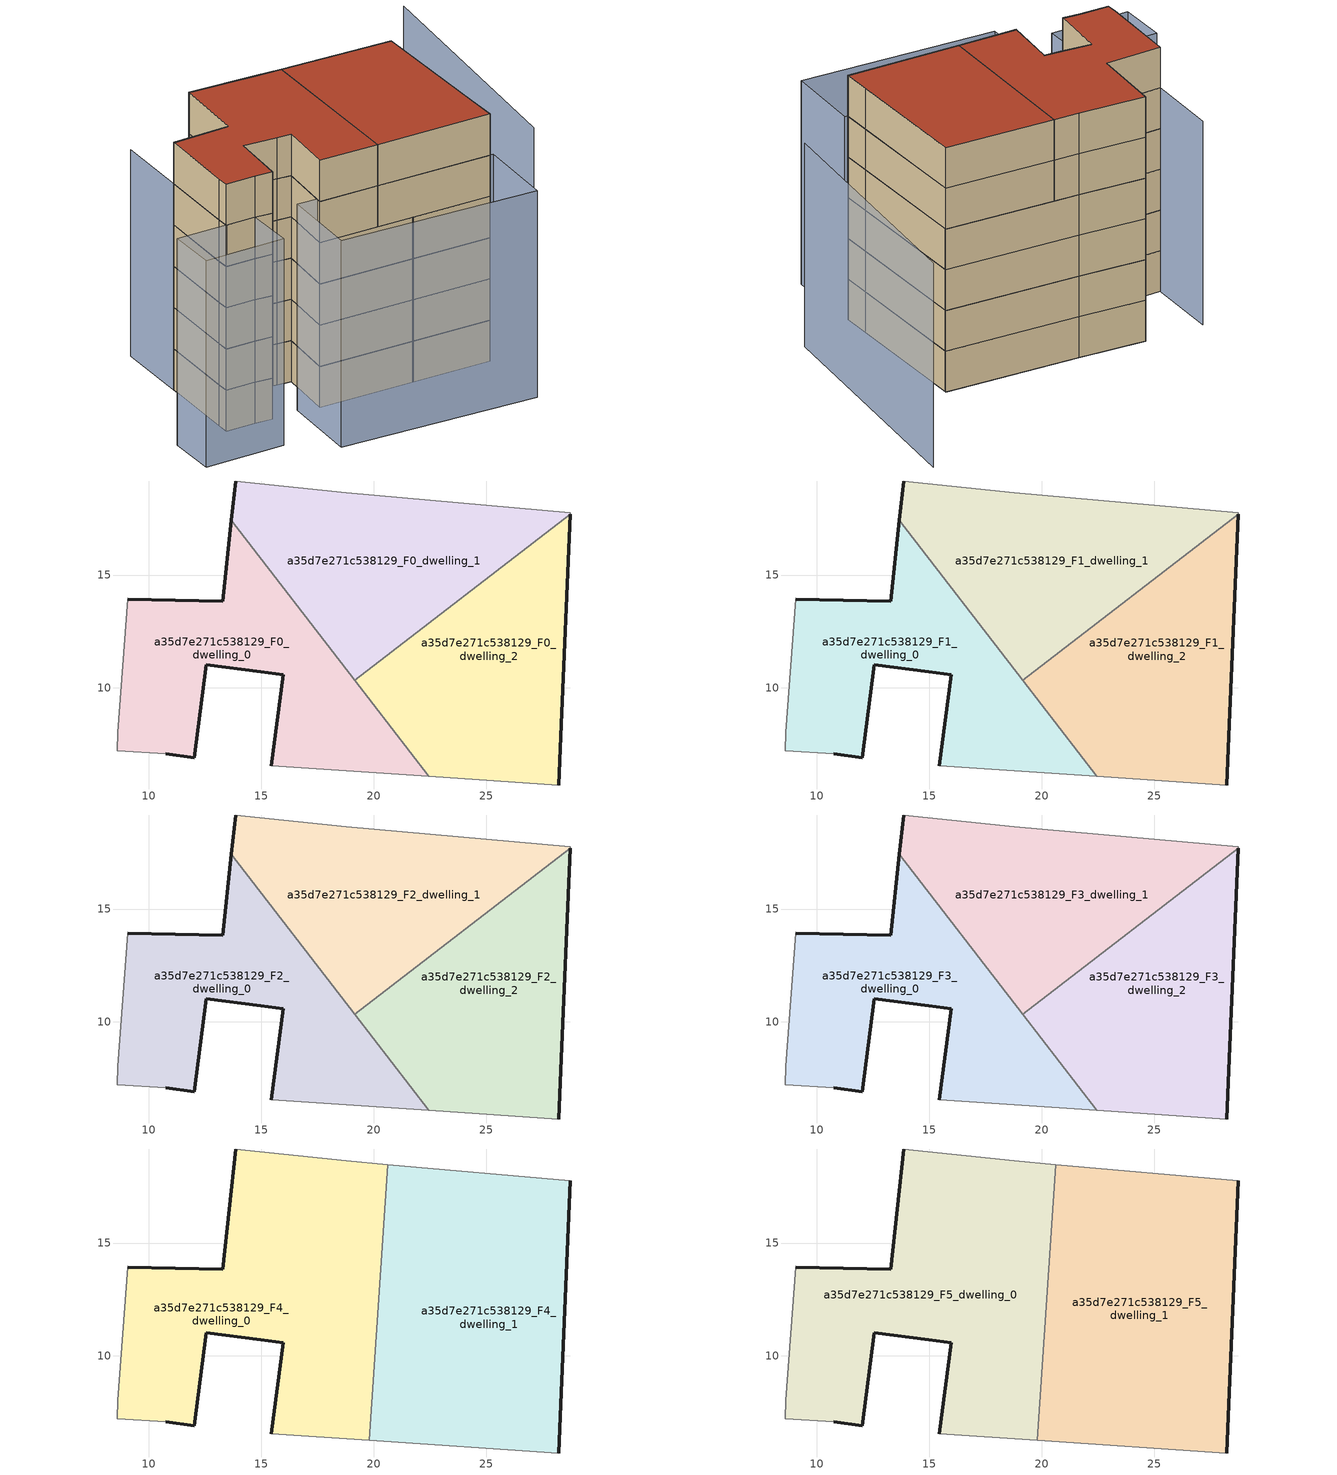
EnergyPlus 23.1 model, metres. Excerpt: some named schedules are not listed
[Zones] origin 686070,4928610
a35d7e271c538129_F0_dwelling_0
 floor ground (EU_floor_Construction): 22.45,6.06 13.67,17.44 13.28,13.83 9.08,13.92 8.63,8.03 8.6,7.19 10.75,7.07 12.03,6.9 12.55,11.02 14.98,10.7 15.98,10.57 15.45,6.53 z0
 wall outside (EU_wall_Construction): 9.08,13.92 13.28,13.83 13.67,17.44 / 15.45,6.53 15.98,10.57 14.98,10.7 12.55,11.02 12.03,6.9 10.75,7.07 z0:3
 wall adiabatic (EU_wall_Construction): 22.45,6.06 15.45,6.53 / 10.75,7.07 8.6,7.19 8.63,8.03 9.08,13.92 z0:3
 wall to a35d7e271c538129_F0_dwelling_1 (EU_wall_Construction): 13.67,17.44 19.16,10.33 z0:3
 wall to a35d7e271c538129_F0_dwelling_2 (EU_wall_Construction): 19.16,10.33 22.45,6.06 z0:3
a35d7e271c538129_F0_dwelling_1
 floor ground (EU_floor_Construction): 28.72,17.7 28.72,17.76 18.77,18.65 13.86,19.18 13.67,17.44 19.16,10.33 z0
 wall outside (EU_wall_Construction): 13.67,17.44 13.86,19.18 z0:3
 wall adiabatic (EU_wall_Construction): 13.86,19.18 18.77,18.65 28.72,17.76 28.72,17.7 z0:3
 wall to a35d7e271c538129_F0_dwelling_2 (EU_wall_Construction): 28.72,17.7 19.16,10.33 z0:3
a35d7e271c538129_F0_dwelling_2
 floor ground (EU_floor_Construction): 28.2,5.68 28.29,7.85 28.72,17.7 19.16,10.33 22.45,6.06 z0
 wall outside (EU_wall_Construction): 28.72,17.7 28.29,7.85 28.2,5.68 z0:3
 wall adiabatic (EU_wall_Construction): 28.2,5.68 22.45,6.06 z0:3
a35d7e271c538129_F1_dwelling_0
 floor to a35d7e271c538129_F0_dwelling_0 (EU_floor_Construction): 22.45,6.06 13.67,17.44 13.28,13.83 9.08,13.92 8.63,8.03 8.6,7.19 10.75,7.07 12.03,6.9 12.55,11.02 14.98,10.7 15.98,10.57 15.45,6.53 z3
 wall outside (EU_wall_Construction): 9.08,13.92 13.28,13.83 13.67,17.44 / 15.45,6.53 15.98,10.57 14.98,10.7 12.55,11.02 12.03,6.9 10.75,7.07 z3:6
 wall adiabatic (EU_wall_Construction): 22.45,6.06 15.45,6.53 / 10.75,7.07 8.6,7.19 8.63,8.03 9.08,13.92 z3:6
 wall to a35d7e271c538129_F1_dwelling_1 (EU_wall_Construction): 13.67,17.44 19.16,10.33 z3:6
 wall to a35d7e271c538129_F1_dwelling_2 (EU_wall_Construction): 19.16,10.33 22.45,6.06 z3:6
a35d7e271c538129_F1_dwelling_1
 floor to a35d7e271c538129_F0_dwelling_1 (EU_floor_Construction): 28.72,17.7 28.72,17.76 18.77,18.65 13.86,19.18 13.67,17.44 19.16,10.33 z3
 wall outside (EU_wall_Construction): 13.67,17.44 13.86,19.18 z3:6
 wall adiabatic (EU_wall_Construction): 13.86,19.18 18.77,18.65 28.72,17.76 28.72,17.7 z3:6
 wall to a35d7e271c538129_F1_dwelling_2 (EU_wall_Construction): 28.72,17.7 19.16,10.33 z3:6
a35d7e271c538129_F1_dwelling_2
 floor to a35d7e271c538129_F0_dwelling_2 (EU_floor_Construction): 28.2,5.68 28.29,7.85 28.72,17.7 19.16,10.33 22.45,6.06 z3
 wall outside (EU_wall_Construction): 28.72,17.7 28.29,7.85 28.2,5.68 z3:6
 wall adiabatic (EU_wall_Construction): 28.2,5.68 22.45,6.06 z3:6
a35d7e271c538129_F2_dwelling_0
 floor to a35d7e271c538129_F1_dwelling_0 (EU_floor_Construction): 22.45,6.06 13.67,17.44 13.28,13.83 9.08,13.92 8.63,8.03 8.6,7.19 10.75,7.07 12.03,6.9 12.55,11.02 14.98,10.7 15.98,10.57 15.45,6.53 z6
 wall outside (EU_wall_Construction): 9.08,13.92 13.28,13.83 13.67,17.44 / 15.45,6.53 15.98,10.57 14.98,10.7 12.55,11.02 12.03,6.9 10.75,7.07 z6:9
 wall adiabatic (EU_wall_Construction): 22.45,6.06 15.45,6.53 / 10.75,7.07 8.6,7.19 8.63,8.03 9.08,13.92 z6:9
 wall to a35d7e271c538129_F2_dwelling_1 (EU_wall_Construction): 13.67,17.44 19.16,10.33 z6:9
 wall to a35d7e271c538129_F2_dwelling_2 (EU_wall_Construction): 19.16,10.33 22.45,6.06 z6:9
a35d7e271c538129_F2_dwelling_1
 floor to a35d7e271c538129_F1_dwelling_1 (EU_floor_Construction): 28.72,17.7 28.72,17.76 18.77,18.65 13.86,19.18 13.67,17.44 19.16,10.33 z6
 wall outside (EU_wall_Construction): 13.67,17.44 13.86,19.18 z6:9
 wall adiabatic (EU_wall_Construction): 13.86,19.18 18.77,18.65 28.72,17.76 28.72,17.7 z6:9
 wall to a35d7e271c538129_F2_dwelling_2 (EU_wall_Construction): 28.72,17.7 19.16,10.33 z6:9
a35d7e271c538129_F2_dwelling_2
 floor to a35d7e271c538129_F1_dwelling_2 (EU_floor_Construction): 28.2,5.68 28.29,7.85 28.72,17.7 19.16,10.33 22.45,6.06 z6
 wall outside (EU_wall_Construction): 28.72,17.7 28.29,7.85 28.2,5.68 z6:9
 wall adiabatic (EU_wall_Construction): 28.2,5.68 22.45,6.06 z6:9
a35d7e271c538129_F3_dwelling_0
 floor to a35d7e271c538129_F2_dwelling_0 (EU_floor_Construction): 22.45,6.06 13.67,17.44 13.28,13.83 9.08,13.92 8.63,8.03 8.6,7.19 10.75,7.07 12.03,6.9 12.55,11.02 14.98,10.7 15.98,10.57 15.45,6.53 z9
 wall outside (EU_wall_Construction): 9.08,13.92 13.28,13.83 13.67,17.44 / 15.45,6.53 15.98,10.57 14.98,10.7 12.55,11.02 12.03,6.9 10.75,7.07 z9:12
 wall adiabatic (EU_wall_Construction): 22.45,6.06 15.45,6.53 / 10.75,7.07 8.6,7.19 8.63,8.03 9.08,13.92 z9:12
 wall to a35d7e271c538129_F3_dwelling_1 (EU_wall_Construction): 13.67,17.44 19.16,10.33 z9:12
 wall to a35d7e271c538129_F3_dwelling_2 (EU_wall_Construction): 19.16,10.33 22.45,6.06 z9:12
a35d7e271c538129_F3_dwelling_1
 floor to a35d7e271c538129_F2_dwelling_1 (EU_floor_Construction): 28.72,17.7 28.72,17.76 18.77,18.65 13.86,19.18 13.67,17.44 19.16,10.33 z9
 wall outside (EU_wall_Construction): 13.67,17.44 13.86,19.18 z9:12
 wall adiabatic (EU_wall_Construction): 13.86,19.18 18.77,18.65 28.72,17.76 28.72,17.7 z9:12
 wall to a35d7e271c538129_F3_dwelling_2 (EU_wall_Construction): 28.72,17.7 19.16,10.33 z9:12
a35d7e271c538129_F3_dwelling_2
 floor to a35d7e271c538129_F2_dwelling_2 (EU_floor_Construction): 28.2,5.68 28.29,7.85 28.72,17.7 19.16,10.33 22.45,6.06 z9
 wall outside (EU_wall_Construction): 28.72,17.7 28.29,7.85 28.2,5.68 z9:12
 wall adiabatic (EU_wall_Construction): 28.2,5.68 22.45,6.06 z9:12
a35d7e271c538129_F4_dwelling_0
 floor to a35d7e271c538129_F3_dwelling_0 (EU_floor_Construction): 19.8,6.24 20,9.23 13.67,17.44 13.28,13.83 9.08,13.92 8.63,8.03 8.6,7.19 10.75,7.07 12.03,6.9 12.55,11.02 14.98,10.7 15.98,10.57 15.45,6.53 z12
 floor to a35d7e271c538129_F3_dwelling_1 (EU_floor_Construction): 20.12,11.07 20.61,18.48 18.77,18.65 13.86,19.18 13.67,17.44 19.16,10.33 z12
 floor to a35d7e271c538129_F3_dwelling_2 (EU_floor_Construction): 20,9.23 20.12,11.07 19.16,10.33 z12
 wall outside (EU_wall_Construction): 9.08,13.92 13.28,13.83 13.86,19.18 / 15.45,6.53 15.98,10.57 14.98,10.7 12.55,11.02 12.03,6.9 10.75,7.07 z12:15
 wall adiabatic (EU_wall_Construction): 13.86,19.18 18.77,18.65 20.61,18.48 / 19.8,6.24 15.45,6.53 / 10.75,7.07 8.6,7.19 8.63,8.03 9.08,13.92 z12:15
 wall to a35d7e271c538129_F4_dwelling_1 (EU_wall_Construction): 20.61,18.48 19.8,6.24 z12:15
a35d7e271c538129_F4_dwelling_1
 floor to a35d7e271c538129_F3_dwelling_1 (EU_floor_Construction): 28.72,17.7 28.72,17.76 20.61,18.48 20.12,11.07 z12
 floor to a35d7e271c538129_F3_dwelling_2 (EU_floor_Construction): 28.2,5.68 28.29,7.85 28.72,17.7 20.12,11.07 20,9.23 22.45,6.06 z12
 floor to a35d7e271c538129_F3_dwelling_0 (EU_floor_Construction): 22.45,6.06 20,9.23 19.8,6.24 z12
 wall outside (EU_wall_Construction): 28.72,17.76 28.29,7.85 28.2,5.68 z12:15
 wall adiabatic (EU_wall_Construction): 28.2,5.68 19.8,6.24 / 20.61,18.48 28.72,17.76 z12:15
a35d7e271c538129_F5_dwelling_0
 floor to a35d7e271c538129_F4_dwelling_0 (EU_floor_Construction): 19.8,6.24 20.61,18.48 18.77,18.65 13.86,19.18 13.28,13.83 9.08,13.92 8.63,8.03 8.6,7.19 10.75,7.07 12.03,6.9 12.55,11.02 14.98,10.7 15.98,10.57 15.45,6.53 z15
 wall outside (EU_wall_Construction): 9.08,13.92 13.28,13.83 13.86,19.18 / 15.45,6.53 15.98,10.57 14.98,10.7 12.55,11.02 12.03,6.9 10.75,7.07 z15:18
 wall adiabatic (EU_wall_Construction): 13.86,19.18 18.77,18.65 20.61,18.48 / 19.8,6.24 15.45,6.53 / 10.75,7.07 8.6,7.19 8.63,8.03 9.08,13.92 z15:18
 wall to a35d7e271c538129_F5_dwelling_1 (EU_wall_Construction): 20.61,18.48 19.8,6.24 z15:18
 roof outside (EU_roof_Construction): 20.61,18.48 19.8,6.24 15.45,6.53 15.98,10.57 14.98,10.7 12.55,11.02 12.03,6.9 10.75,7.07 8.6,7.19 8.63,8.03 9.08,13.92 13.28,13.83 13.86,19.18 18.77,18.65 z18
a35d7e271c538129_F5_dwelling_1
 floor to a35d7e271c538129_F4_dwelling_1 (EU_floor_Construction): 28.2,5.68 28.29,7.85 28.72,17.76 20.61,18.48 19.8,6.24 z15
 wall outside (EU_wall_Construction): 28.72,17.76 28.29,7.85 28.2,5.68 z15:18
 wall adiabatic (EU_wall_Construction): 28.2,5.68 19.8,6.24 / 20.61,18.48 28.72,17.76 z15:18
 roof outside (EU_roof_Construction): 28.72,17.76 28.29,7.85 28.2,5.68 19.8,6.24 20.61,18.48 z18
shading: 32.71,7.26 35.39,26.05 / 9.48,19.39 8.6,7.14 / 27.88,-0.17 13.49,1.21 / 13.49,1.21 14.05,7.04 / 14.05,7.04 28.44,5.65 / 28.44,5.65 27.88,-0.17 / 4.74,3.82 4.92,7.4 / 4.92,7.4 10.75,7.11 / 10.75,7.11 10.57,3.53 / 10.57,3.53 4.74,3.82 z0:15
[Building]
EU S2 Campaign: North Axis=0; Terrain=City; Solar Distribution=FullExterior
[Site:Location]
Bologna: Latitude=44.5; Longitude=11.25; Time Zone=1; Elevation=37
[SizingPeriod:WeatherFileDays]
AnnualSizingPeriod: Begin Month=1; Begin Day of Month=1; End Month=12; End Day of Month=31; Day of Week for Start Day=Monday; Use Weather File Daylight Saving Period=No; Use Weather File Rain and Snow Indicators=No
[MATERIAL]
EU_InternalMass_Material: Roughness=MediumRough; Thickness=0.1; Conductivity=1; Density=1800; Specific Heat=900; Thermal Absorptance=0.9; Solar Absorptance=0.7; Visible Absorptance=0.7
[MATERIAL:NOMASS] Roughness=MediumRough; Thermal Absorptance=0.9; Solar Absorptance=0.7; Visible Absorptance=0.7
Name | Thermal Resistance
EU_wall_NoMass | 0.905828
EU_roof_NoMass | 0.37593
EU_floor_NoMass | 0.67114
[CONSTRUCTION]
EU_wall_Construction: EU_wall_NoMass
EU_roof_Construction: EU_roof_NoMass
EU_floor_Construction: EU_floor_NoMass
EU_InternalMass_Construction: EU_InternalMass_Material
[ZONE] Type=1; Multiplier=1; Ceiling Height=autocalculate; Floor Area=autocalculate; Part of Total Floor Area=Yes
Name | Volume
a35d7e271c538129_F0_dwelling_0; a35d7e271c538129_F1_dwelling_0; a35d7e271c538129_F2_dwelling_0; a35d7e271c538129_F3_dwelling_0 | 201.639
a35d7e271c538129_F4_dwelling_0; a35d7e271c538129_F5_dwelling_0 | 302.447
a35d7e271c538129_F0_dwelling_1; a35d7e271c538129_F1_dwelling_1; a35d7e271c538129_F2_dwelling_1; a35d7e271c538129_F3_dwelling_1 | 201.638
a35d7e271c538129_F4_dwelling_1; a35d7e271c538129_F5_dwelling_1 | 302.458
a35d7e271c538129_F0_dwelling_2; a35d7e271c538129_F1_dwelling_2; a35d7e271c538129_F2_dwelling_2; a35d7e271c538129_F3_dwelling_2 | 201.642
[INTERNALMASS] Construction=EU_InternalMass_Construction
Name | Zone or ZoneList | Surface Area
a35d7e271c538129_F0_dwelling_0_EU_InternalMass | a35d7e271c538129_F0_dwelling_0 | 67.2132
a35d7e271c538129_F0_dwelling_1_EU_InternalMass | a35d7e271c538129_F0_dwelling_1 | 67.2131
a35d7e271c538129_F0_dwelling_2_EU_InternalMass | a35d7e271c538129_F0_dwelling_2 | 67.2148
a35d7e271c538129_F1_dwelling_0_EU_InternalMass | a35d7e271c538129_F1_dwelling_0 | 67.2132
a35d7e271c538129_F1_dwelling_1_EU_InternalMass | a35d7e271c538129_F1_dwelling_1 | 67.2131
a35d7e271c538129_F1_dwelling_2_EU_InternalMass | a35d7e271c538129_F1_dwelling_2 | 67.2148
a35d7e271c538129_F2_dwelling_0_EU_InternalMass | a35d7e271c538129_F2_dwelling_0 | 67.2132
a35d7e271c538129_F2_dwelling_1_EU_InternalMass | a35d7e271c538129_F2_dwelling_1 | 67.2131
a35d7e271c538129_F2_dwelling_2_EU_InternalMass | a35d7e271c538129_F2_dwelling_2 | 67.2148
a35d7e271c538129_F3_dwelling_0_EU_InternalMass | a35d7e271c538129_F3_dwelling_0 | 67.2132
a35d7e271c538129_F3_dwelling_1_EU_InternalMass | a35d7e271c538129_F3_dwelling_1 | 67.2131
a35d7e271c538129_F3_dwelling_2_EU_InternalMass | a35d7e271c538129_F3_dwelling_2 | 67.2148
a35d7e271c538129_F4_dwelling_0_EU_InternalMass | a35d7e271c538129_F4_dwelling_0 | 100.816
a35d7e271c538129_F4_dwelling_1_EU_InternalMass | a35d7e271c538129_F4_dwelling_1 | 100.82
a35d7e271c538129_F5_dwelling_0_EU_InternalMass | a35d7e271c538129_F5_dwelling_0 | 100.816
a35d7e271c538129_F5_dwelling_1_EU_InternalMass | a35d7e271c538129_F5_dwelling_1 | 100.82
[OTHEREQUIPMENT] Fuel Type=Electricity; Design Level Calculation Method=Watts/Area; Power per Zone Floor Area=1; Fraction Latent=0; Fraction Radiant=0; Fraction Lost=0; Carbon Dioxide Generation Rate=0; EndUse Subcategory=EU_Step8_InternalGains
Name | Zone or ZoneList or Space or SpaceList | Schedule
EU_Step8_InternalGain_a35d7e271c538129_F0_dwelling_0_f000 | a35d7e271c538129_F0_dwelling_0 | EU_Step8_GainSchedule_a35d7e271c538129_F0_dwelling_0_f000
EU_Step8_InternalGain_a35d7e271c538129_F0_dwelling_1_f000 | a35d7e271c538129_F0_dwelling_1 | EU_Step8_GainSchedule_a35d7e271c538129_F0_dwelling_1_f000
EU_Step8_InternalGain_a35d7e271c538129_F0_dwelling_2_f000 | a35d7e271c538129_F0_dwelling_2 | EU_Step8_GainSchedule_a35d7e271c538129_F0_dwelling_2_f000
EU_Step8_InternalGain_a35d7e271c538129_F1_dwelling_0_f000 | a35d7e271c538129_F1_dwelling_0 | EU_Step8_GainSchedule_a35d7e271c538129_F1_dwelling_0_f000
EU_Step8_InternalGain_a35d7e271c538129_F1_dwelling_1_f000 | a35d7e271c538129_F1_dwelling_1 | EU_Step8_GainSchedule_a35d7e271c538129_F1_dwelling_1_f000
EU_Step8_InternalGain_a35d7e271c538129_F1_dwelling_2_f000 | a35d7e271c538129_F1_dwelling_2 | EU_Step8_GainSchedule_a35d7e271c538129_F1_dwelling_2_f000
EU_Step8_InternalGain_a35d7e271c538129_F2_dwelling_0_f000 | a35d7e271c538129_F2_dwelling_0 | EU_Step8_GainSchedule_a35d7e271c538129_F2_dwelling_0_f000
EU_Step8_InternalGain_a35d7e271c538129_F2_dwelling_1_f000 | a35d7e271c538129_F2_dwelling_1 | EU_Step8_GainSchedule_a35d7e271c538129_F2_dwelling_1_f000
EU_Step8_InternalGain_a35d7e271c538129_F2_dwelling_2_f000 | a35d7e271c538129_F2_dwelling_2 | EU_Step8_GainSchedule_a35d7e271c538129_F2_dwelling_2_f000
EU_Step8_InternalGain_a35d7e271c538129_F3_dwelling_0_f000 | a35d7e271c538129_F3_dwelling_0 | EU_Step8_GainSchedule_a35d7e271c538129_F3_dwelling_0_f000
EU_Step8_InternalGain_a35d7e271c538129_F3_dwelling_1_f000 | a35d7e271c538129_F3_dwelling_1 | EU_Step8_GainSchedule_a35d7e271c538129_F3_dwelling_1_f000
EU_Step8_InternalGain_a35d7e271c538129_F3_dwelling_2_f000 | a35d7e271c538129_F3_dwelling_2 | EU_Step8_GainSchedule_a35d7e271c538129_F3_dwelling_2_f000
EU_Step8_InternalGain_a35d7e271c538129_F4_dwelling_0_f000 | a35d7e271c538129_F4_dwelling_0 | EU_Step8_GainSchedule_a35d7e271c538129_F4_dwelling_0_f000
EU_Step8_InternalGain_a35d7e271c538129_F4_dwelling_1_f000 | a35d7e271c538129_F4_dwelling_1 | EU_Step8_GainSchedule_a35d7e271c538129_F4_dwelling_1_f000
EU_Step8_InternalGain_a35d7e271c538129_F5_dwelling_0_f000 | a35d7e271c538129_F5_dwelling_0 | EU_Step8_GainSchedule_a35d7e271c538129_F5_dwelling_0_f000
EU_Step8_InternalGain_a35d7e271c538129_F5_dwelling_1_f000 | a35d7e271c538129_F5_dwelling_1 | EU_Step8_GainSchedule_a35d7e271c538129_F5_dwelling_1_f000
[ZONEVENTILATION:DESIGNFLOWRATE] Schedule=EU_AlwaysOn; Design Flow Rate Calculation Method=AirChanges/Hour; Air Changes per Hour=0.73129; Ventilation Type=Natural; Fan Pressure Rise=0; Fan Total Efficiency=1; Constant Term Coefficient=1; Temperature Term Coefficient=0; Velocity Term Coefficient=0; Velocity Squared Term Coefficient=0; Minimum Indoor Temperature=-100; Maximum Indoor Temperature=100; Delta Temperature=-100; Minimum Outdoor Temperature=-100; Maximum Outdoor Temperature=100; Maximum Wind Speed=40
Name | Zone or ZoneList or Space or SpaceList
EU_ConstantAir_a35d7e271c538129_F0_dwelling_0 | a35d7e271c538129_F0_dwelling_0
EU_ConstantAir_a35d7e271c538129_F0_dwelling_1 | a35d7e271c538129_F0_dwelling_1
EU_ConstantAir_a35d7e271c538129_F0_dwelling_2 | a35d7e271c538129_F0_dwelling_2
EU_ConstantAir_a35d7e271c538129_F1_dwelling_0 | a35d7e271c538129_F1_dwelling_0
EU_ConstantAir_a35d7e271c538129_F1_dwelling_1 | a35d7e271c538129_F1_dwelling_1
EU_ConstantAir_a35d7e271c538129_F1_dwelling_2 | a35d7e271c538129_F1_dwelling_2
EU_ConstantAir_a35d7e271c538129_F2_dwelling_0 | a35d7e271c538129_F2_dwelling_0
EU_ConstantAir_a35d7e271c538129_F2_dwelling_1 | a35d7e271c538129_F2_dwelling_1
EU_ConstantAir_a35d7e271c538129_F2_dwelling_2 | a35d7e271c538129_F2_dwelling_2
EU_ConstantAir_a35d7e271c538129_F3_dwelling_0 | a35d7e271c538129_F3_dwelling_0
EU_ConstantAir_a35d7e271c538129_F3_dwelling_1 | a35d7e271c538129_F3_dwelling_1
EU_ConstantAir_a35d7e271c538129_F3_dwelling_2 | a35d7e271c538129_F3_dwelling_2
EU_ConstantAir_a35d7e271c538129_F4_dwelling_0 | a35d7e271c538129_F4_dwelling_0
EU_ConstantAir_a35d7e271c538129_F4_dwelling_1 | a35d7e271c538129_F4_dwelling_1
EU_ConstantAir_a35d7e271c538129_F5_dwelling_0 | a35d7e271c538129_F5_dwelling_0
EU_ConstantAir_a35d7e271c538129_F5_dwelling_1 | a35d7e271c538129_F5_dwelling_1
[HVACTEMPLATE:THERMOSTAT] Constant Heating Setpoint=20; Constant Cooling Setpoint=50
EU_HeatOnly_a35d7e271c538129_F0_dwelling_0; EU_HeatOnly_a35d7e271c538129_F0_dwelling_1
